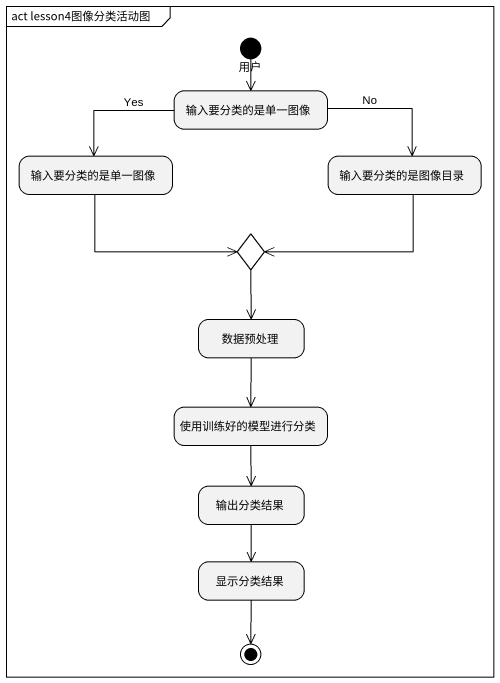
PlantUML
@startuml
mainframe act lesson4图像分类活动图
hide empty description
state 用户 <<start>>
state 输入要分类的是单一图像
state "输入要分类的是单一图像" as 输入要分类的是单一图像_2
state 输入要分类的是图像目录
state choice1 <<choice>>
state 数据预处理
state 使用训练好的模型进行分类
state 输出分类结果
state 显示分类结果
用户 --> 输入要分类的是单一图像
输入要分类的是单一图像 -left-> 输入要分类的是单一图像_2 : Yes
输入要分类的是单一图像 -right-> 输入要分类的是图像目录 : No
输入要分类的是单一图像_2 -right-> choice1
输入要分类的是图像目录 -left-> choice1
choice1 --> 数据预处理
数据预处理 --> 使用训练好的模型进行分类
使用训练好的模型进行分类 --> 输出分类结果
输出分类结果 --> 显示分类结果
显示分类结果 --> [*]
@enduml
